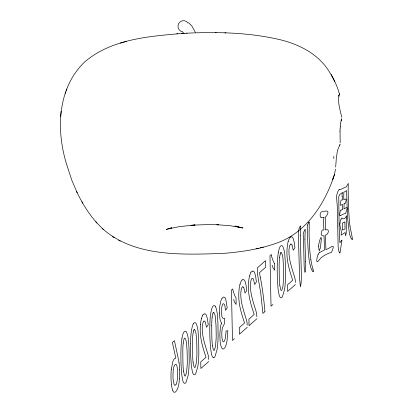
<?xml version="1.0" encoding="UTF-8"?>
<svg xmlns="http://www.w3.org/2000/svg" width="413" height="413" viewBox="0 0 413 413"><rect width="100%" height="100%" fill="white"/><g stroke="black" fill="none" stroke-linecap="round" stroke-linejoin="round"><path stroke-width="0.62" d="M211.704 325.723L211.807 335.754A32.704 8.141 -87.8 0 0 212.39 345.464M190.527 343.853L190.749 337.333A20.98 5.224 -87.8 0 1 191.642 329.497L192.396 326.156A11.807 2.937 -87.8 0 1 193.444 323.653M340.038 131.298L340.173 142.877M182.401 33.412C148.979 36.339 112.202 38.972 85.31 61.361C56.617 88.114 55.858 132.248 67.531 167.162L71.836 180.264L77.226 192.84M340.126 129.001L340.266 126.884M179.433 378.773L179.34 380.001A13.438 3.345 -87.8 0 1 178.416 385.954L178.297 386.423A16.179 4.027 -87.8 0 1 177.167 389.65L175.773 391.679A26.458 6.587 -87.8 0 1 175.189 392.118L174.116 392.304L173.362 391.705A11.734 2.922 -87.8 0 1 172.84 390.739M335.676 167.002L336.332 158.029L337.204 152.118A6.753 1.162 -79.3 0 1 337.834 149.527L339.775 145.077M346.61 218.018L346.6 215.762L345.593 217.346A24.186 6.019 -87.8 0 0 345.459 217.62C344.84 218.647 342.764 219.556 342.078 218.152A3.128 0.78 -87.8 0 0 341.752 217.976L340.978 219.344M171.292 369.49L172.825 361.788A12.22 3.041 -87.8 0 1 173.63 359.749L174.56 358.556L175.845 358.247L172.381 342.496L174.436 340.673L178.566 360.007A53.468 13.309 -87.8 0 1 179.046 362.862M61.119 111.283L60.541 116.481M335.485 169.113L334.489 174.611L332.966 178.313M183.248 342.991L183.852 339.605A5.297 1.316 -87.8 0 1 184.379 338.407A5.606 1.394 -87.8 0 1 184.575 338.201A5.255 1.306 -87.8 0 1 184.962 338.128C187.12 341.432 186.475 345.924 187.027 349.708A56.039 13.949 -87.8 0 1 187.156 352.47L187.29 361.168A32.622 8.121 -87.8 0 1 187.182 365.185L186.593 371.979L185.638 375.515A5.126 1.275 -87.8 0 1 185.07 376.042L184.972 376.031A6.143 1.528 -87.8 0 1 184.492 375.572L183.501 371.106M212.153 317.318L212.757 313.932M279.596 257.418L280.195 254.031M340.679 123.089L341.308 119.455M339.961 223.252L339.822 224.543A1.451 0.361 -87.8 0 0 339.853 225.25L341.329 231.507L341.159 235.116L345.123 232.509L345.702 235.838L346.218 232.917L346.321 223.836A17.005 4.233 -87.8 0 1 346.615 218.023M182.014 338.061L182.763 334.711A11.807 2.937 -87.8 0 1 183.811 332.212L184.657 331.355L185.607 331.231A12.844 3.196 -87.8 0 1 186.702 332.558A20.067 4.992 -87.8 0 1 188.199 338.299A19.938 4.961 -87.8 0 1 188.411 339.863L189.02 348.572L189.216 361.463A29.008 7.222 -87.8 0 1 189.185 362.686A34.615 8.616 -87.8 0 1 188.607 372.036A13.082 3.258 -87.8 0 1 188.158 375.376L186.082 382.237A12.023 2.994 -87.8 0 1 184.926 383.336L184.415 383.269A15.204 3.784 -87.8 0 1 183.909 382.887A14.088 3.505 -87.8 0 1 182.763 380.538L181.679 374.193L181.059 364.607A70.546 17.558 -87.8 0 1 180.884 352.418L181.116 345.887A20.98 5.224 -87.8 0 1 182.009 338.056M278.357 252.493L279.105 249.137A11.807 2.937 -87.8 0 1 280.153 246.638L281 245.781L281.95 245.658A12.844 3.196 -87.8 0 1 283.05 246.989A20.067 4.992 -87.8 0 1 284.542 252.73A19.938 4.961 -87.8 0 1 284.758 254.294L285.368 262.998L285.559 275.889A29.008 7.222 -87.8 0 1 285.533 277.118A34.615 8.616 -87.8 0 1 284.955 286.467A13.082 3.258 -87.8 0 1 284.5 289.807L282.43 296.663A12.023 2.994 -87.8 0 1 281.268 297.763L280.757 297.696A15.204 3.784 -87.8 0 1 280.257 297.314A14.088 3.505 -87.8 0 1 279.111 294.965L278.021 288.62L277.407 279.033A70.546 17.558 -87.8 0 1 277.226 266.844L277.459 260.319A20.98 5.224 -87.8 0 1 278.357 252.482M324.019 217.424L323.425 220.852A2.803 0.697 -87.8 0 0 323.42 221.786L323.911 229.922L322.801 230.056A41.491 10.325 -87.8 0 1 322.496 230.031A4.202 1.048 -87.8 0 0 321.995 230.439L321.169 233.686L321.835 235.42A42.007 10.454 -87.8 0 0 324.045 235.787L324.479 249.984L319.853 252.369M193.485 331.045L192.886 334.432A19.87 4.946 -87.8 0 0 192.448 342.831L192.535 352.867A32.704 8.141 -87.8 0 0 193.124 362.578M307.592 225.075L307.241 226.789A2.06 0.511 -87.8 0 0 307.21 227.46L307.664 238.28A79.219 19.716 -87.8 0 0 308.454 254.031L309.332 261.605L310.731 267.387A28.229 7.026 -87.8 0 0 312.837 271.465M102.31 228.492C134.612 257.32 182.298 254.651 222.648 253.458C240.769 252.033 259.003 249.385 276.183 243.262C305.61 233.278 324.159 205.054 333.704 176.826M332.661 179.841L334.489 174.611M65.29 93.39L65.832 91.877M66.307 90.545L66.849 89.048M318.072 254.594L317.742 255.425A9.721 2.421 -87.8 0 0 316.74 260.278C316.637 264.976 320.173 257.805 321.763 257.242C324.494 255.141 327.664 253.525 330.952 252.524A7.382 1.838 -87.8 0 0 331.696 251.899C335.805 242.101 331.195 247.681 325.898 249.689L325.521 235.188C328.696 234.424 329.997 228.043 325.408 229.922L325.403 217.047C326.988 216.004 329.863 210.568 326.291 210.96C324.35 211.487 321.138 210.867 320.395 213.253A3.325 0.826 -87.8 0 0 320.178 214.259L320.225 216.489L321.097 217.481M338.856 95.511C339.094 95.073 339.31 94.618 339.44 94.133C337.256 85.398 332.692 76.751 327.648 69.183C315.842 51.981 295.816 42.9 275.951 38.781C245.059 32.142 213.144 31.729 181.694 33.458M176.155 384.183L175.231 385.262A8.177 2.034 -87.8 0 1 174.26 384.715C172.489 379.774 172.923 374.266 173.352 369.114A6.164 1.533 -87.8 0 1 173.687 367.529A10.547 2.628 -87.8 0 1 175.014 364.664L175.649 364.297L176.237 364.514A7.16 1.781 -87.8 0 1 176.81 365.644L177.115 366.925A13.841 3.443 -87.8 0 1 177.667 374.4L177.621 376.31A9.752 2.426 -87.8 0 1 177.125 380.967A8.466 2.106 -87.8 0 1 176.155 384.188M338.805 95.609L338.428 96.234M308.816 222.359L309.265 221.946L309.11 233.779A98.02 24.398 -87.8 0 0 309.58 246.804A46.292 11.523 -87.8 0 0 310.875 259.756M193.444 323.658L194.291 322.796L195.241 322.672A12.844 3.196 -87.8 0 1 196.335 324.004A20.067 4.992 -87.8 0 1 197.832 329.744A19.938 4.961 -87.8 0 1 198.049 331.309L198.653 340.013L198.849 352.909A29.008 7.222 -87.8 0 1 198.823 354.132A34.615 8.616 -87.8 0 1 198.245 363.481A13.082 3.258 -87.8 0 1 197.791 366.821L195.721 373.677A12.023 2.994 -87.8 0 1 194.559 374.782L194.048 374.71A15.204 3.784 -87.8 0 1 193.542 374.328A14.088 3.505 -87.8 0 1 192.401 371.979L191.312 365.634L190.698 356.047A70.546 17.558 -87.8 0 1 190.517 343.859M222.137 298.16L223.459 297.014L224.749 297.345A12.467 3.103 -87.8 0 1 225.766 299.358L227.222 307.84L225.555 310.364C224.837 308.521 225.653 304.014 223.216 303.653A7.228 1.797 -87.8 0 0 222.406 304.939A8.126 2.024 -87.8 0 0 222.127 305.79L221.889 306.771A6.066 1.507 -87.8 0 0 221.58 309.027L221.482 311.226A10.191 2.535 -87.8 0 0 221.497 312.626L221.585 314.283A7.124 1.776 -87.8 0 0 222.024 316.843L222.979 318.392L224.533 318.273L224.636 323.234L222.561 327.524A7.042 1.755 -87.8 0 0 222.395 328.149A7.135 1.776 -87.8 0 0 221.889 331.722L221.807 333.833A10.96 2.726 -87.8 0 0 221.817 335.165A9.267 2.308 -87.8 0 0 222.411 340.193L222.814 341.303A6.417 1.595 -87.8 0 0 223.464 341.871L224.197 341.308A8.585 2.137 -87.8 0 0 225.446 337.586L226.112 330.978L227.852 330.746L227.031 340.859A12.937 3.221 -87.8 0 1 226.68 342.62A16.102 4.006 -87.8 0 1 224.904 347.596L223.655 348.897A15.539 3.867 -87.8 0 1 221.962 348.195L220.924 345.882A13.897 3.459 -87.8 0 1 220.15 341.773L219.819 334.509L220.325 327.963A11.518 2.865 -87.8 0 1 221.569 323.162M339.863 144.958L340.209 144.318M339.465 93.772C337.204 101.464 340.044 109.791 341.814 117.39M345.072 203.335C345.624 202.241 346.93 199.365 345.748 198.87A53.003 13.19 -87.8 0 1 345.222 199.159L343.802 199.644A66.658 16.592 -87.8 0 1 343.766 197.28L343.817 192.288L346.59 190.62L347.519 217.429L349.3 232.695A23.433 5.834 -87.8 0 0 351.613 239.008M271.217 254.713L269.973 255.817L271.026 306.183L272.941 304.484M208.72 361.52L200.878 368.489L200.739 361.922L206.01 357.24C202.798 347.653 199.742 337.705 200.274 327.468A11.858 2.953 -87.8 0 1 200.455 324.639M234.403 338.712L232.488 340.41L231.435 290.045L232.679 288.94A47.201 11.75 -87.8 0 0 236.014 297.912L236.148 304.433L234.548 302.197L233.582 299.466M247.258 327.292L239.416 334.262L239.277 327.695L244.548 323.007C241.337 313.421 238.28 303.478 238.812 293.24A11.858 2.953 -87.8 0 1 238.993 290.406A12.741 3.17 -87.8 0 1 239.963 284.474M256.891 318.733L249.049 325.702L248.91 319.135L254.186 314.453C250.97 304.866 247.914 294.918 248.445 284.686A11.858 2.953 -87.8 0 1 248.631 281.852A12.741 3.17 -87.8 0 1 249.597 275.915M264.919 311.608L262.9 313.4L260.732 292.884L257.397 273.618L257.278 267.96L265.564 260.603L265.704 267.17L259.405 272.766L260.304 277.185M295.429 284.505L287.587 291.475L287.448 284.908L292.724 280.226C289.508 270.634 286.452 260.691 286.983 250.454A11.858 2.953 -87.8 0 1 287.169 247.619A12.741 3.17 -87.8 0 1 288.135 241.688M290.829 237.026L291.315 236.809A15.007 3.738 -87.8 0 1 293.173 238.43L294.133 241.894L294.959 247.686L293.22 250.268L292.037 245.048M252.291 271.253L252.777 271.036A15.007 3.738 -87.8 0 1 254.635 272.657L255.595 276.127L256.421 281.914L254.682 284.495L253.499 279.276A10.965 2.731 -87.8 0 0 252.126 278.295L251.951 278.465A6.355 1.58 -87.8 0 0 251.001 280.53A7.016 1.745 -87.8 0 0 250.407 285.6C250.402 294.996 253.949 303.88 256.463 312.78A10.934 2.721 -87.8 0 1 256.85 316.688M242.658 279.813L243.138 279.596A15.007 3.738 -87.8 0 1 245.002 281.217L245.962 284.681L246.788 290.473L245.043 293.054L243.866 287.835M204.12 314.04L204.6 313.823A15.007 3.738 -87.8 0 1 206.464 315.444L207.424 318.908L208.25 324.701L206.505 327.282L205.328 322.063A10.965 2.731 -87.8 0 0 203.95 321.082M290.659 244.124L290.489 244.238A6.355 1.58 -87.8 0 0 289.539 246.303A7.016 1.745 -87.8 0 0 288.945 251.372C288.94 260.768 292.487 269.648 295.001 278.548A10.934 2.721 -87.8 0 1 295.388 282.461M242.488 286.911L242.317 287.025A6.355 1.58 -87.8 0 0 241.368 289.09A7.016 1.745 -87.8 0 0 240.774 294.159C240.769 303.555 244.315 312.435 246.829 321.335A10.934 2.721 -87.8 0 1 247.217 325.248M203.95 321.138L203.779 321.252A6.355 1.58 -87.8 0 0 202.829 323.317A7.016 1.745 -87.8 0 0 202.236 328.387C202.231 337.782 205.777 346.667 208.291 355.562A10.934 2.721 -87.8 0 1 208.679 359.475M171.694 227.744L169.33 228.657L170.419 228.255M171.643 227.831L166.253 229.375L179.19 226.649L195.075 224.987L190.92 225.286M120.328 43.133L123.059 42.384M123.709 42.198L126.326 41.481M256.091 248.848L258.874 248.208M260.36 247.846L263.375 247.15M342.744 229.958L342.429 228.446A61.403 15.281 -87.8 0 1 342.331 227.114L342.413 223.128L344.932 221.879A48.775 12.142 -87.8 0 0 344.938 224.187L345.005 228.859L343.941 229.551A82.507 20.536 -87.8 0 1 342.744 229.953M341.014 210.103L340.663 210.305A4.517 1.125 -87.8 0 0 340.204 211.229L339.636 214.569L340.054 215.607M344.081 203.774L343.998 209.014C349.269 204.936 346.621 210.145 345.619 213.418A30.5 7.594 -87.8 0 1 345.273 213.573L344.117 213.877A72.456 18.033 -87.8 0 0 342.775 214.342L341.365 215.152A45.1 11.223 -87.8 0 1 340.054 215.632M213.826 357.663L213.32 357.596A15.204 3.784 -87.8 0 1 212.814 357.214A14.088 3.505 -87.8 0 1 211.668 354.865L210.578 348.52L209.964 338.934A70.546 17.558 -87.8 0 1 209.783 326.745L210.021 320.22A20.98 5.224 -87.8 0 1 210.914 312.383L211.668 309.038A11.807 2.937 -87.8 0 1 212.71 306.539L213.562 305.682L214.512 305.558A12.844 3.196 -87.8 0 1 215.607 306.89M186.588 33.179L187.104 33.143M176.852 33.789L177.745 33.732M193.671 225.1L207.682 224.61L218.792 224.786L216.82 224.713L230.232 225.725L242.994 227.991L234.883 226.025M215.596 32.627L216.216 32.642M224.925 32.88L225.921 32.901M339.625 189.469L340.534 189.397A82.605 20.562 -87.8 0 0 341.004 189.252L346.383 186.764L348.267 183.403L348.195 188.338A32.88 8.183 -87.8 0 0 348.164 189.051L348.36 201.208A124.163 30.903 -87.8 0 0 348.913 214.187A61.94 15.415 -87.8 0 0 349.971 226.097M235.317 226.128L236.184 226.345M237.408 226.68L239.617 227.393L237.181 226.561M118.691 240.247L120.255 241.156M112.486 236.68L114.169 237.651M188.498 22.627L191.839 25.967L195.375 32.338M182.737 32.193L184.25 33.649M312.842 271.413L313.55 271.646L313.013 269.199M76.508 191.456C82.011 202.742 88.485 213.676 96.978 222.989M95.837 221.822L103.384 229.587M351.618 238.988L352.63 239.654L349.981 226.066M221.569 323.173L220.289 320.39A10.898 2.71 -87.8 0 1 219.737 316.962L219.525 313.008M334.711 81.402L331.081 74.464M81.939 201.859L82.621 203.186M339.249 252.317L339.842 253.086A1.461 0.361 -87.8 0 0 340.033 252.751L341.954 240.196L341.396 240.753A68.739 17.109 -87.8 0 1 340.999 241.388L340.013 242.576A1.435 0.356 -87.8 0 1 339.842 242.431L339.119 227.129L338.768 197.109A2.008 0.501 -87.8 0 1 338.861 196.268L339.641 194.554L342.749 192.391L342.031 194.425L342.196 196.733M272.121 265.239L273.086 267.97L274.686 270.205L274.547 263.711M279.849 285.533L280.835 289.998A6.143 1.528 -87.8 0 0 281.315 290.458L281.413 290.468A5.126 1.275 -87.8 0 0 281.981 289.941L282.941 286.405L283.524 279.611A32.622 8.121 -87.8 0 0 283.638 275.595L283.504 266.896A56.039 13.949 -87.8 0 0 283.37 264.134C282.817 260.355 283.468 255.859 281.31 252.555A5.255 1.306 -87.8 0 0 280.215 254.01M212.406 345.433L213.397 349.899A6.143 1.528 -87.8 0 0 213.877 350.363L213.97 350.369A5.126 1.275 -87.8 0 0 214.538 349.842L215.498 346.306L216.087 339.512A32.622 8.121 -87.8 0 0 216.195 335.495L216.061 326.797A56.039 13.949 -87.8 0 0 215.927 324.035C215.379 320.256 216.025 315.759 213.867 312.455A5.255 1.306 -87.8 0 0 212.772 313.911M193.134 362.547L194.125 367.018A6.143 1.528 -87.8 0 0 194.606 367.477L194.704 367.482A5.126 1.275 -87.8 0 0 195.272 366.961L196.232 363.419L196.815 356.625A32.622 8.121 -87.8 0 0 196.929 352.614L196.789 343.91A56.039 13.949 -87.8 0 0 196.66 341.153C196.108 337.369 196.758 332.873 194.595 329.574A5.255 1.306 -87.8 0 0 193.501 331.025M305.584 261.393L304.949 241.502A79.797 19.86 -87.8 0 1 304.933 239.7L304.928 239.158M342.718 208.87L342.563 204.352L340.694 205.359L340.183 204.987L341.024 200.222A2.452 0.609 -87.8 0 1 341.2 200.083L342.454 199.835A27.872 6.938 -87.8 0 0 342.201 196.722M342.728 209.154L342.723 209.086A33.716 8.394 -87.8 0 1 341.014 210.15M341.252 120.926A18.642 1.482 -82.9 0 1 341.721 118.758M340.327 126.946A10.774 1.42 -86.3 0 1 340.715 123.296M339.987 131.37A13.231 1.905 -86.6 0 1 340.075 129.021M339.765 145.133A21.146 2.354 -73.2 0 1 339.847 145.009M333.854 156.372A59.947 5.606 86.4 0 1 333.802 158.649M182.727 31.811A5.617 5.426 -71.5 0 1 178.808 23.381A5.617 5.426 -71.5 0 1 187.972 23.061M179.066 362.81A21.946 5.462 -87.8 0 1 179.572 369.604M179.614 369.563A23.014 5.73 -87.8 0 1 179.423 378.767M171.493 384.72A20.604 5.126 -87.8 0 1 171.256 369.465M172.851 390.688A17.867 4.45 -87.8 0 1 171.441 384.849M183.491 371.132A32.704 8.141 -87.8 0 1 182.913 361.411L182.799 351.396A19.87 4.946 -87.8 0 1 183.238 342.976M194.012 329.853A5.606 1.394 -87.8 0 1 194.208 329.646M202.69 315.258A13.557 3.376 -87.8 0 1 204.115 314.097M201.446 318.784A17.434 4.337 -87.8 0 1 202.69 315.279M200.47 324.649A12.741 3.17 -87.8 0 1 201.425 318.702M211.714 325.718A19.87 4.946 -87.8 0 1 212.137 317.303M213.284 312.739A5.606 1.394 -87.8 0 1 213.48 312.533M215.607 306.869A20.067 4.992 -87.8 0 1 217.104 312.631A19.938 4.961 -87.8 0 1 217.315 314.195L217.925 322.899L218.116 335.795A29.008 7.222 -87.8 0 1 218.09 337.018A34.615 8.616 -87.8 0 1 217.512 346.368A13.082 3.258 -87.8 0 1 217.062 349.708L214.987 356.564A12.023 2.994 -87.8 0 1 213.826 357.663M222.137 298.165A14.517 3.614 -87.8 0 0 221.012 300.581A14.729 3.665 -87.8 0 0 220.769 301.371L220.444 302.631A11.724 2.917 -87.8 0 0 219.659 308.026A13.257 3.299 -87.8 0 0 219.525 313.008M242.488 286.849A10.965 2.731 -87.8 0 1 243.861 287.871M242.653 279.869A13.557 3.376 -87.8 0 0 241.223 281.031A17.434 4.337 -87.8 0 0 239.984 284.552M250.861 272.472A13.557 3.376 -87.8 0 1 252.291 271.31M249.617 275.998A17.434 4.337 -87.8 0 1 250.861 272.492M260.298 277.206A140.544 34.981 -87.8 0 1 264.929 311.588M274.552 263.685A47.201 11.75 -87.8 0 1 271.207 254.749M279.833 285.559A32.704 8.141 -87.8 0 1 279.26 275.843L279.147 265.822A19.87 4.946 -87.8 0 1 279.58 257.402M280.721 252.839A5.606 1.394 -87.8 0 1 280.917 252.632M290.664 244.062A10.965 2.731 -87.8 0 1 292.032 245.085M290.829 237.083A13.557 3.376 -87.8 0 0 289.399 238.244A17.434 4.337 -87.8 0 0 288.155 241.77M305.615 261.341A11.368 2.829 -87.8 0 1 305.687 266.953L305.398 270.866A5.865 1.461 -87.8 0 1 305.269 271.615L304.933 272.291L304.169 266.906L303.555 241.357A20.185 5.023 -87.8 0 0 303.369 237.232L303.188 235.095A2.044 0.511 -87.8 0 1 303.235 234.228L303.813 231.982A28.998 7.217 -87.8 0 1 304.722 229.943L305.166 229.396L305.222 231.616A20.449 5.09 -87.8 0 0 304.949 239.142M307.582 225.023A25.942 6.458 -87.8 0 1 308.821 222.421M312.997 269.266A43.226 10.759 -87.8 0 1 310.891 259.71M324.019 217.362A63.55 15.818 -87.8 0 1 321.092 217.548M318.077 254.645A14.816 3.686 -87.8 0 1 319.853 252.291M339.94 223.201A14.703 3.66 -87.8 0 1 340.988 219.411M345.072 203.377A26.571 6.613 -87.8 0 1 344.081 203.738M339.631 189.407A10.733 2.674 -87.8 0 0 338.232 190.78A15.105 3.758 -87.8 0 0 336.915 194.477L336.605 196.454A2.488 0.619 -87.8 0 0 336.585 197.522L337.245 205.648L338.159 246.959A13.97 3.474 -87.8 0 0 339.259 252.276M300.272 235.152L301.449 277.288L301.087 283.246L300.421 286.901L299.637 279.012L298.294 232.726A1.683 0.418 -87.8 0 1 298.294 232.132L298.935 229.091A26.287 6.541 -87.8 0 1 300.019 226.453L300.504 225.834L300.272 235.152M318.609 246.726L319.208 250.97L320.214 248.327A35.972 8.952 -87.8 0 0 321.314 239.173C321.51 232.958 318 245.477 318.609 246.726"/></g></svg>
